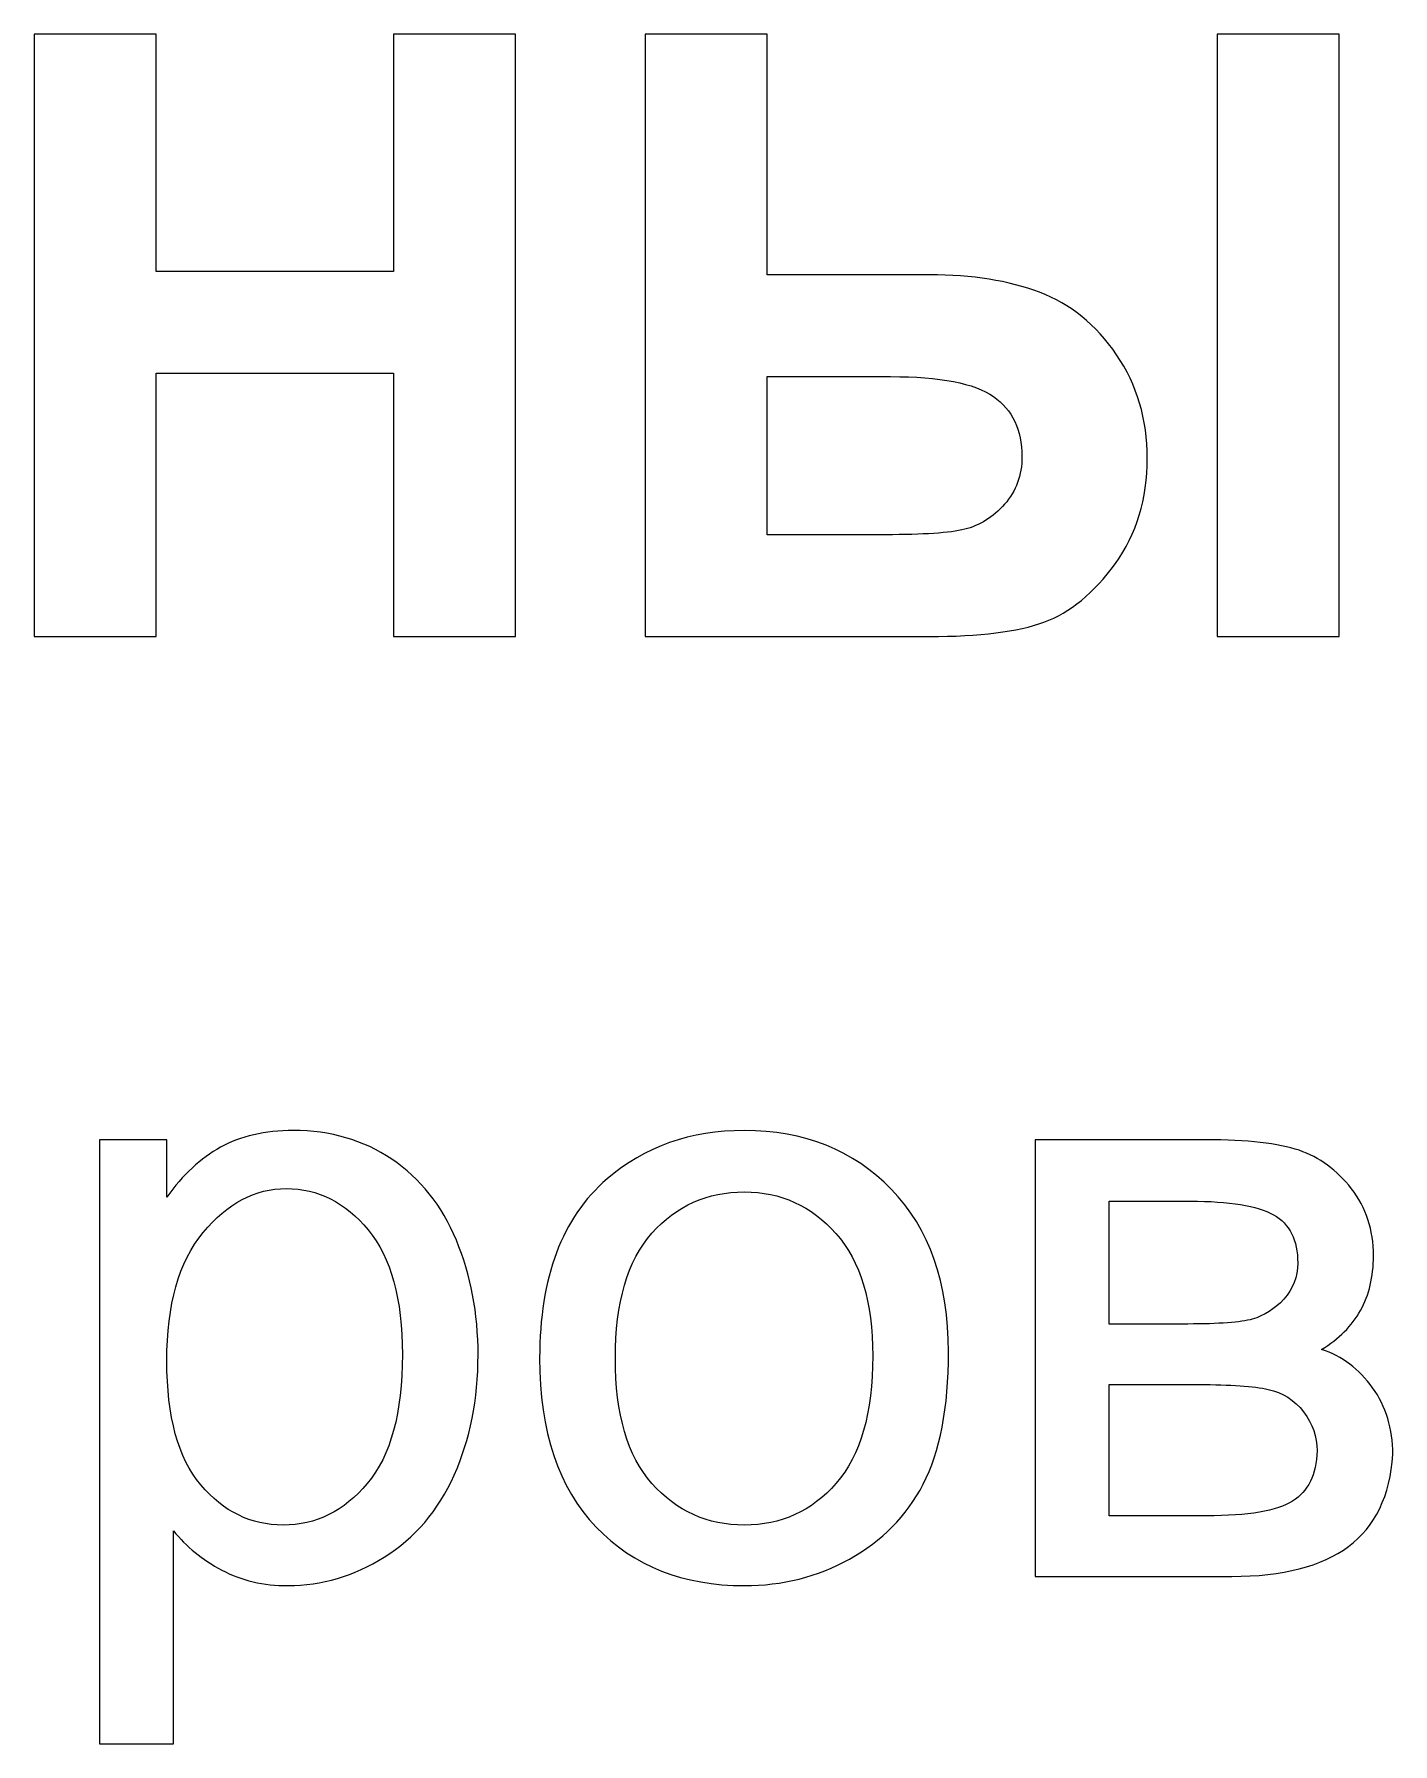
# Model space of a CAD drawing. Header units: centimetres. Extents: x 40 to 180, y 16 to 171.
# Drawn here: x 138.48 to 142.58, y 57.02 to 62.18 of the extents above; entities that cross this region are included whole.
import ezdxf

# ---------------------------------------------------------------- set-up
doc = ezdxf.new("R2010")
doc.units = ezdxf.units.CM
doc.header["$MEASUREMENT"] = 0
doc.layers.add('layer 1', color=7, linetype='Continuous')

msp = doc.modelspace()

# ---------------------------------------------------------------- linework, layer by layer
at = {"layer": 'layer 1', "color": 155}
for points, knots in [([(138.481, 60.35965), (138.481, 60.35965), (138.481, 62.17829), (138.481, 62.17829), (138.481, 62.17829), (138.481, 62.17829), (138.8493, 62.17829), (138.8493, 62.17829), (138.8493, 62.17829), (138.8493, 62.17829), (138.8493, 61.46201), (138.8493, 61.46201), (138.8493, 61.46201), (138.8493, 61.46201), (139.56558, 61.46201), (139.56558, 61.46201), (139.56558, 61.46201), (139.56558, 61.46201), (139.56558, 62.17829), (139.56558, 62.17829), (139.56558, 62.17829), (139.56558, 62.17829), (139.93388, 62.17829), (139.93388, 62.17829), (139.93388, 62.17829), (139.93388, 62.17829), (139.93388, 60.35965), (139.93388, 60.35965), (139.93388, 60.35965), (139.93388, 60.35965), (139.56558, 60.35965), (139.56558, 60.35965), (139.56558, 60.35965), (139.56558, 60.35965), (139.56558, 61.15467), (139.56558, 61.15467), (139.56558, 61.15467), (139.56558, 61.15467), (138.8493, 61.15467), (138.8493, 61.15467), (138.8493, 61.15467), (138.8493, 61.15467), (138.8493, 60.35965), (138.8493, 60.35965), (138.8493, 60.35965), (138.8493, 60.35965), (138.481, 60.35965), (138.481, 60.35965)], [0, 0, 0, 0, 0.0769231, 0.0769231, 0.0769231, 0.0769231, 0.1538462, 0.1538462, 0.1538462, 0.1538462, 0.2307692, 0.2307692, 0.2307692, 0.2307692, 0.3076923, 0.3076923, 0.3076923, 0.3076923, 0.3846154, 0.3846154, 0.3846154, 0.3846154, 0.4615385, 0.4615385, 0.4615385, 0.4615385, 0.5384615, 0.5384615, 0.5384615, 0.5384615, 0.6153846, 0.6153846, 0.6153846, 0.6153846, 0.6923077, 0.6923077, 0.6923077, 0.6923077, 0.7692308, 0.7692308, 0.7692308, 0.7692308, 0.8461538, 0.8461538, 0.8461538, 0.8461538, 1, 1, 1, 1]), ([(140.32546, 62.17829), (140.32546, 62.17829), (140.69376, 62.17829), (140.69376, 62.17829), (140.69376, 62.17829), (140.69376, 62.17829), (140.69376, 61.45185), (140.69376, 61.45185), (140.69376, 61.45185), (140.69376, 61.45185), (141.1844, 61.45185), (141.1844, 61.45185), (141.1844, 61.45185), (141.3131, 61.45185), (141.42401, 61.43407), (141.51672, 61.39893), (141.51672, 61.39893), (141.60943, 61.3638), (141.6869, 61.30114), (141.74913, 61.21055), (141.74913, 61.21055), (141.81094, 61.11996), (141.84184, 61.01582), (141.84184, 60.89813), (141.84184, 60.89813), (141.84184, 60.77494), (141.80967, 60.66911), (141.74532, 60.57978), (141.74532, 60.57978), (141.68055, 60.49088), (141.60901, 60.43204), (141.52984, 60.40325), (141.52984, 60.40325), (141.4511, 60.37404), (141.33553, 60.35965), (141.18356, 60.35965), (141.18356, 60.35965), (141.18356, 60.35965), (140.32546, 60.35965), (140.32546, 60.35965), (140.32546, 60.35965), (140.32546, 60.35965), (140.32546, 62.17829), (140.32546, 62.17829)], [0, 0, 0, 0, 0.0833333, 0.0833333, 0.0833333, 0.0833333, 0.1666667, 0.1666667, 0.1666667, 0.1666667, 0.25, 0.25, 0.25, 0.25, 0.3333333, 0.3333333, 0.3333333, 0.3333333, 0.4166667, 0.4166667, 0.4166667, 0.4166667, 0.5, 0.5, 0.5, 0.5, 0.5833333, 0.5833333, 0.5833333, 0.5833333, 0.6666667, 0.6666667, 0.6666667, 0.6666667, 0.75, 0.75, 0.75, 0.75, 0.8333333, 0.8333333, 0.8333333, 0.8333333, 1, 1, 1, 1]), ([(142.05266, 62.17829), (142.05266, 62.17829), (142.42096, 62.17829), (142.42096, 62.17829), (142.42096, 62.17829), (142.42096, 62.17829), (142.42096, 60.35965), (142.42096, 60.35965), (142.42096, 60.35965), (142.42096, 60.35965), (142.05266, 60.35965), (142.05266, 60.35965), (142.05266, 60.35965), (142.05266, 60.35965), (142.05266, 62.17829), (142.05266, 62.17829)], [0, 0, 0, 0, 0.2, 0.2, 0.2, 0.2, 0.4, 0.4, 0.4, 0.4, 0.6, 0.6, 0.6, 0.6, 1, 1, 1, 1]), ([(140.69376, 60.66699), (140.69376, 60.66699), (141.0519, 60.66699), (141.0519, 60.66699), (141.0519, 60.66699), (141.16578, 60.66699), (141.24536, 60.67249), (141.29066, 60.6835), (141.29066, 60.6835), (141.33553, 60.69451), (141.37575, 60.71991), (141.41089, 60.75928), (141.41089, 60.75928), (141.44602, 60.79865), (141.46338, 60.84648), (141.46338, 60.90321), (141.46338, 60.90321), (141.46338, 60.98364), (141.43459, 61.04418), (141.37744, 61.0844), (141.37744, 61.0844), (141.31987, 61.12461), (141.21615, 61.14451), (141.06672, 61.14451), (141.06672, 61.14451), (141.06672, 61.14451), (140.69376, 61.14451), (140.69376, 61.14451), (140.69376, 61.14451), (140.69376, 61.14451), (140.69376, 60.66699), (140.69376, 60.66699)], [0, 0, 0, 0, 0.1111111, 0.1111111, 0.1111111, 0.1111111, 0.2222222, 0.2222222, 0.2222222, 0.2222222, 0.3333333, 0.3333333, 0.3333333, 0.3333333, 0.4444444, 0.4444444, 0.4444444, 0.4444444, 0.5555556, 0.5555556, 0.5555556, 0.5555556, 0.6666667, 0.6666667, 0.6666667, 0.6666667, 0.7777778, 0.7777778, 0.7777778, 0.7777778, 1, 1, 1, 1])]:
    msp.add_open_spline(points, degree=3, knots=knots, dxfattribs=at)
at = {"layer": 'layer 1', "color": 250}
for points, knots in [([(138.67826, 57.01658), (138.67826, 57.01658), (138.67826, 58.8403), (138.67826, 58.8403), (138.67826, 58.8403), (138.67826, 58.8403), (138.88146, 58.8403), (138.88146, 58.8403), (138.88146, 58.8403), (138.88146, 58.8403), (138.88146, 58.66716), (138.88146, 58.66716), (138.88146, 58.66716), (138.9293, 58.73404), (138.98348, 58.78442), (139.04402, 58.81786), (139.04402, 58.81786), (139.10413, 58.85131), (139.17737, 58.86824), (139.26331, 58.86824), (139.26331, 58.86824), (139.37591, 58.86824), (139.47497, 58.83945), (139.56091, 58.78146), (139.56091, 58.78146), (139.64685, 58.72388), (139.71162, 58.64218), (139.75564, 58.53719), (139.75564, 58.53719), (139.79925, 58.43178), (139.82126, 58.31664), (139.82126, 58.19091), (139.82126, 58.19091), (139.82126, 58.05671), (139.79713, 57.93564), (139.74887, 57.82769), (139.74887, 57.82769), (139.70061, 57.72016), (139.63034, 57.63761), (139.53805, 57.58004), (139.53805, 57.58004), (139.44619, 57.52289), (139.34924, 57.4941), (139.24764, 57.4941), (139.24764, 57.4941), (139.17314, 57.4941), (139.10625, 57.50976), (139.04741, 57.54109), (139.04741, 57.54109), (138.98814, 57.57242), (138.93988, 57.61179), (138.90178, 57.65962), (138.90178, 57.65962), (138.90178, 57.65962), (138.90178, 57.01658), (138.90178, 57.01658), (138.90178, 57.01658), (138.90178, 57.01658), (138.67826, 57.01658), (138.67826, 57.01658)], [0, 0, 0, 0, 0.0625, 0.0625, 0.0625, 0.0625, 0.125, 0.125, 0.125, 0.125, 0.1875, 0.1875, 0.1875, 0.1875, 0.25, 0.25, 0.25, 0.25, 0.3125, 0.3125, 0.3125, 0.3125, 0.375, 0.375, 0.375, 0.375, 0.4375, 0.4375, 0.4375, 0.4375, 0.5, 0.5, 0.5, 0.5, 0.5625, 0.5625, 0.5625, 0.5625, 0.625, 0.625, 0.625, 0.625, 0.6875, 0.6875, 0.6875, 0.6875, 0.75, 0.75, 0.75, 0.75, 0.8125, 0.8125, 0.8125, 0.8125, 0.875, 0.875, 0.875, 0.875, 1, 1, 1, 1]), ([(140.0071, 58.18117), (140.0071, 58.42459), (140.07483, 58.60493), (140.21072, 58.72219), (140.21072, 58.72219), (140.32375, 58.81956), (140.46218, 58.86824), (140.62517, 58.86824), (140.62517, 58.86824), (140.80593, 58.86824), (140.9541, 58.80897), (141.06924, 58.69044), (141.06924, 58.69044), (141.18397, 58.57233), (141.24154, 58.4085), (141.24154, 58.1998), (141.24154, 58.1998), (141.24154, 58.03046), (141.21614, 57.89754), (141.16534, 57.80059), (141.16534, 57.80059), (141.11454, 57.70365), (141.04046, 57.6283), (140.94309, 57.57453), (140.94309, 57.57453), (140.84615, 57.52077), (140.73989, 57.4941), (140.62517, 57.4941), (140.62517, 57.4941), (140.44059, 57.4941), (140.29158, 57.55294), (140.1777, 57.67105), (140.1777, 57.67105), (140.06383, 57.78916), (140.0071, 57.95934), (140.0071, 58.18117)], [0, 0, 0, 0, 0.1, 0.1, 0.1, 0.1, 0.2, 0.2, 0.2, 0.2, 0.3, 0.3, 0.3, 0.3, 0.4, 0.4, 0.4, 0.4, 0.5, 0.5, 0.5, 0.5, 0.6, 0.6, 0.6, 0.6, 0.7, 0.7, 0.7, 0.7, 0.8, 0.8, 0.8, 0.8, 1, 1, 1, 1]), ([(141.50358, 58.8403), (141.50358, 58.8403), (142.01793, 58.8403), (142.01793, 58.8403), (142.01793, 58.8403), (142.14408, 58.8403), (142.23806, 58.82972), (142.29987, 58.80855), (142.29987, 58.80855), (142.36125, 58.78738), (142.41417, 58.74886), (142.4582, 58.69256), (142.4582, 58.69256), (142.50265, 58.63583), (142.52466, 58.56852), (142.52466, 58.48978), (142.52466, 58.48978), (142.52466, 58.4267), (142.51154, 58.37167), (142.48571, 58.3251), (142.48571, 58.3251), (142.45947, 58.27811), (142.42052, 58.23874), (142.36803, 58.20742), (142.36803, 58.20742), (142.42983, 58.18667), (142.48106, 58.14815), (142.52212, 58.09142), (142.52212, 58.09142), (142.56276, 58.03512), (142.58308, 57.96781), (142.58308, 57.89034), (142.58308, 57.89034), (142.57504, 57.76546), (142.53016, 57.67275), (142.44931, 57.61263), (142.44931, 57.61263), (142.36845, 57.5521), (142.25076, 57.52204), (142.09667, 57.52204), (142.09667, 57.52204), (142.09667, 57.52204), (141.50358, 57.52204), (141.50358, 57.52204), (141.50358, 57.52204), (141.50358, 57.52204), (141.50358, 58.8403), (141.50358, 58.8403)], [0, 0, 0, 0, 0.0769231, 0.0769231, 0.0769231, 0.0769231, 0.1538462, 0.1538462, 0.1538462, 0.1538462, 0.2307692, 0.2307692, 0.2307692, 0.2307692, 0.3076923, 0.3076923, 0.3076923, 0.3076923, 0.3846154, 0.3846154, 0.3846154, 0.3846154, 0.4615385, 0.4615385, 0.4615385, 0.4615385, 0.5384615, 0.5384615, 0.5384615, 0.5384615, 0.6153846, 0.6153846, 0.6153846, 0.6153846, 0.6923077, 0.6923077, 0.6923077, 0.6923077, 0.7692308, 0.7692308, 0.7692308, 0.7692308, 0.8461538, 0.8461538, 0.8461538, 0.8461538, 1, 1, 1, 1]), ([(138.88146, 58.17313), (138.88146, 58.00422), (138.91575, 57.87933), (138.98391, 57.79848), (138.98391, 57.79848), (139.05249, 57.71762), (139.13546, 57.67698), (139.23283, 57.67698), (139.23283, 57.67698), (139.33189, 57.67698), (139.41655, 57.71889), (139.48683, 57.80271), (139.48683, 57.80271), (139.55752, 57.88653), (139.59266, 58.01607), (139.59266, 58.19175), (139.59266, 58.19175), (139.59266, 58.35939), (139.55837, 58.4847), (139.48937, 58.5681), (139.48937, 58.5681), (139.42036, 58.65149), (139.33824, 58.69298), (139.24256, 58.69298), (139.24256, 58.69298), (139.14774, 58.69298), (139.06392, 58.64853), (138.9911, 58.56005), (138.9911, 58.56005), (138.91787, 58.47115), (138.88146, 58.34246), (138.88146, 58.17313)], [0, 0, 0, 0, 0.1111111, 0.1111111, 0.1111111, 0.1111111, 0.2222222, 0.2222222, 0.2222222, 0.2222222, 0.3333333, 0.3333333, 0.3333333, 0.3333333, 0.4444444, 0.4444444, 0.4444444, 0.4444444, 0.5555556, 0.5555556, 0.5555556, 0.5555556, 0.6666667, 0.6666667, 0.6666667, 0.6666667, 0.7777778, 0.7777778, 0.7777778, 0.7777778, 1, 1, 1, 1]), ([(140.2357, 58.18075), (140.2357, 58.01226), (140.27253, 57.88611), (140.34619, 57.80271), (140.34619, 57.80271), (140.42027, 57.71889), (140.51298, 57.67698), (140.62517, 57.67698), (140.62517, 57.67698), (140.73608, 57.67698), (140.82837, 57.71889), (140.90245, 57.80313), (140.90245, 57.80313), (140.97611, 57.88738), (141.01294, 58.01565), (141.01294, 58.18794), (141.01294, 58.18794), (141.01294, 58.3505), (140.97569, 58.47369), (140.9016, 58.55709), (140.9016, 58.55709), (140.82752, 58.64091), (140.73523, 58.68282), (140.62517, 58.68282), (140.62517, 58.68282), (140.51298, 58.68282), (140.42027, 58.64133), (140.34619, 58.55794), (140.34619, 58.55794), (140.27253, 58.47454), (140.2357, 58.34881), (140.2357, 58.18075)], [0, 0, 0, 0, 0.1111111, 0.1111111, 0.1111111, 0.1111111, 0.2222222, 0.2222222, 0.2222222, 0.2222222, 0.3333333, 0.3333333, 0.3333333, 0.3333333, 0.4444444, 0.4444444, 0.4444444, 0.4444444, 0.5555556, 0.5555556, 0.5555556, 0.5555556, 0.6666667, 0.6666667, 0.6666667, 0.6666667, 0.7777778, 0.7777778, 0.7777778, 0.7777778, 1, 1, 1, 1]), ([(141.7271, 58.28404), (141.7271, 58.28404), (141.96417, 58.28404), (141.96417, 58.28404), (141.96417, 58.28404), (142.05857, 58.28404), (142.12376, 58.28912), (142.1589, 58.29886), (142.1589, 58.29886), (142.19446, 58.30902), (142.22621, 58.32891), (142.25415, 58.35939), (142.25415, 58.35939), (142.28209, 58.38945), (142.29606, 58.42586), (142.29606, 58.46819), (142.29606, 58.46819), (142.29606, 58.53804), (142.27151, 58.5863), (142.22282, 58.61382), (142.22282, 58.61382), (142.17372, 58.64133), (142.0899, 58.65488), (141.97136, 58.65488), (141.97136, 58.65488), (141.97136, 58.65488), (141.7271, 58.65488), (141.7271, 58.65488), (141.7271, 58.65488), (141.7271, 58.65488), (141.7271, 58.28404), (141.7271, 58.28404)], [0, 0, 0, 0, 0.1111111, 0.1111111, 0.1111111, 0.1111111, 0.2222222, 0.2222222, 0.2222222, 0.2222222, 0.3333333, 0.3333333, 0.3333333, 0.3333333, 0.4444444, 0.4444444, 0.4444444, 0.4444444, 0.5555556, 0.5555556, 0.5555556, 0.5555556, 0.6666667, 0.6666667, 0.6666667, 0.6666667, 0.7777778, 0.7777778, 0.7777778, 0.7777778, 1, 1, 1, 1]), ([(141.7271, 57.70492), (141.7271, 57.70492), (142.02047, 57.70492), (142.02047, 57.70492), (142.02047, 57.70492), (142.14662, 57.70492), (142.23341, 57.71974), (142.2804, 57.74895), (142.2804, 57.74895), (142.32739, 57.77858), (142.35194, 57.82896), (142.35448, 57.90135), (142.35448, 57.90135), (142.35448, 57.94326), (142.34093, 57.98263), (142.31384, 58.01861), (142.31384, 58.01861), (142.28632, 58.05459), (142.25076, 58.07745), (142.20716, 58.08677), (142.20716, 58.08677), (142.16356, 58.0965), (142.09328, 58.10116), (141.99676, 58.10116), (141.99676, 58.10116), (141.99676, 58.10116), (141.7271, 58.10116), (141.7271, 58.10116), (141.7271, 58.10116), (141.7271, 58.10116), (141.7271, 57.70492), (141.7271, 57.70492)], [0, 0, 0, 0, 0.1111111, 0.1111111, 0.1111111, 0.1111111, 0.2222222, 0.2222222, 0.2222222, 0.2222222, 0.3333333, 0.3333333, 0.3333333, 0.3333333, 0.4444444, 0.4444444, 0.4444444, 0.4444444, 0.5555556, 0.5555556, 0.5555556, 0.5555556, 0.6666667, 0.6666667, 0.6666667, 0.6666667, 0.7777778, 0.7777778, 0.7777778, 0.7777778, 1, 1, 1, 1])]:
    msp.add_open_spline(points, degree=3, knots=knots, dxfattribs=at)

doc.saveas('drawing.dxf')
